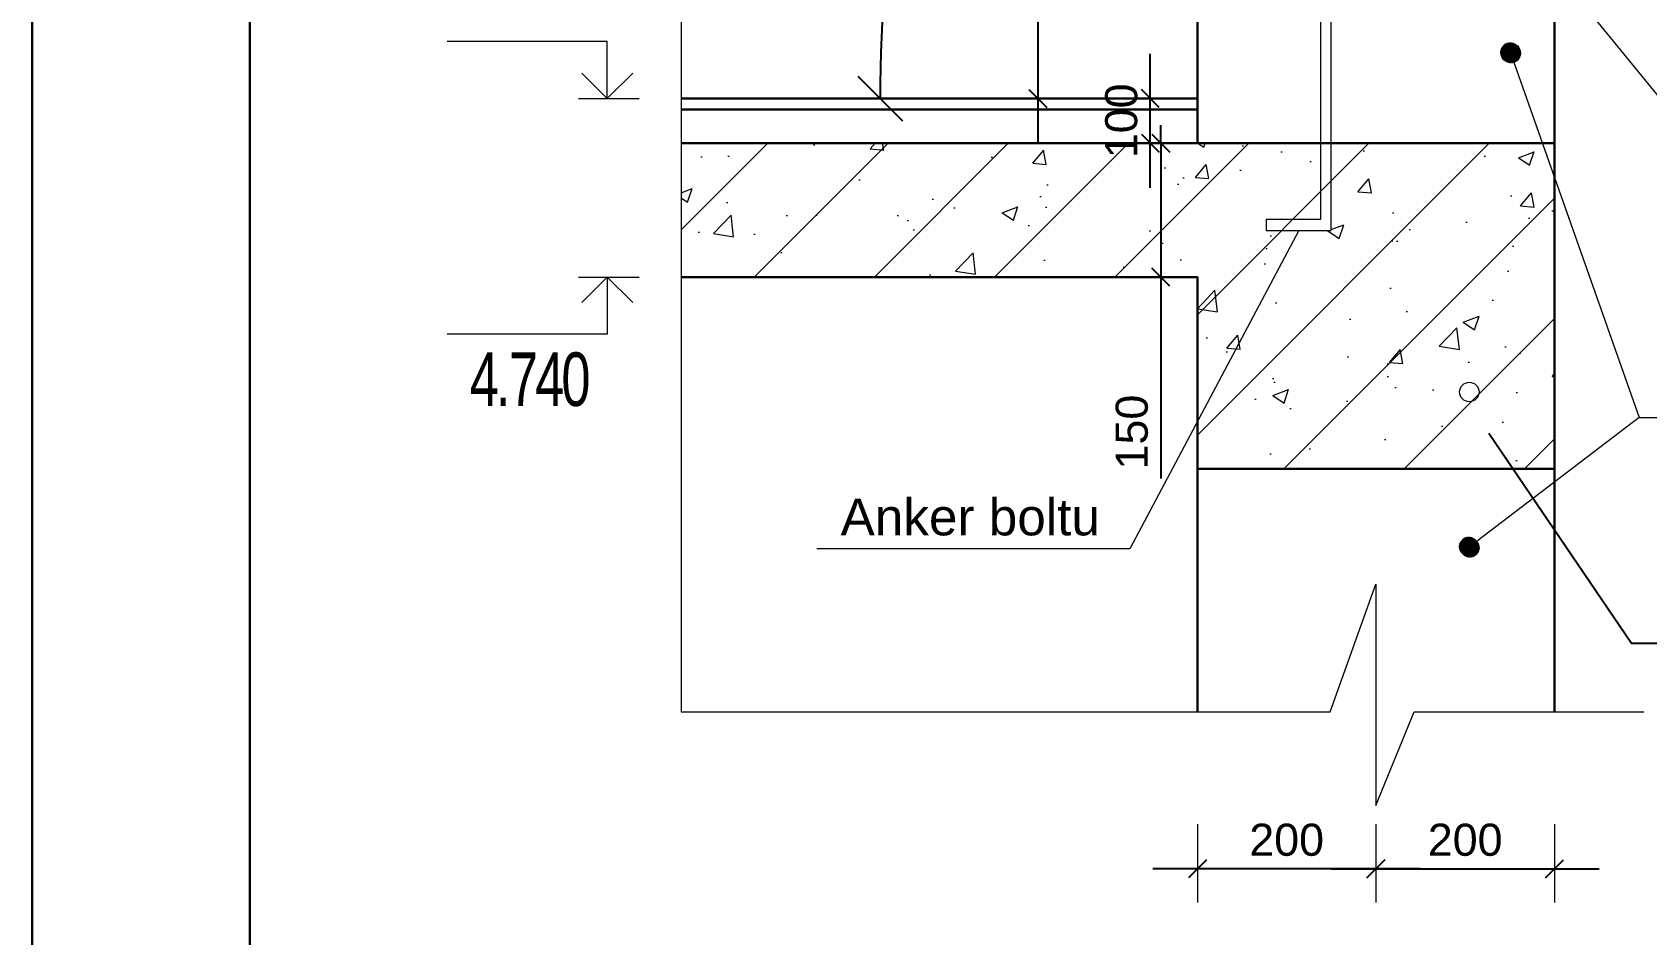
# Model space of a CAD drawing. Header units: millimetres. Extents: x 120281 to 1416367021, y -641565767 to 918373.
# Drawn here: x 1183144 to 1190379, y 689053 to 693093 of the extents above; entities that cross this region are included whole.
import ezdxf

# ---------------------------------------------------------------- set-up
doc = ezdxf.new("R2010")
doc.units = ezdxf.units.MM
for name, color, linetype, lineweight in [('Künc ştampının yazısı', 7, 'Continuous', 13), ('Sutunun beton shtrixi', 7, 'Continuous', 13), ('Sutunun metal shtrixi', 7, 'Continuous', 9), ('Xarici razm.-2', 7, 'Continuous', 15), ('Yazı-3', 7, 'Continuous', 15), ('Şaquli səviyyə rəqəminin işarəsi', 7, 'Continuous', 13), ('размер', 90, 'Continuous', 40)]:
    doc.layers.add(name, color=color, linetype=linetype, lineweight=lineweight)
doc.styles.add('ISO', font='isocp.shx', dxfattribs={"height": 175, "bigfont": 'bigfont.shx'})
doc.styles.add('Segoe UI Light', font='segoeuil.ttf', dxfattribs={"width": 0.7})
doc.styles.add('Times New  Roman', font='times.ttf')
doc.dimstyles.new('Aec_Arch_M', dxfattribs={"dimscale": 100, "dimtxt": 1.75, "dimasz": 1.75, "dimexe": 1.249, "dimexo": 0.625, "dimtad": 1, "dimdec": 0, "dimrnd": 1, "dimzin": 1, "dimdsep": 46, "dimtxsty": 'ISO', "dimblk": 'OBLIQUE', "dimcen": -0.175, "dimdle": 0.0005, "dimclrt": 256, "dimadec": 0, "dimazin": 0, "dimtfac": 175, "dimtdec": 0, "dimtix": 1, "dimtmove": 0, "dimatfit": 0, "dimldrblk": 'OBLIQUE', "dimfxl": 1, "dimtolj": 2, "dimlwe": 0, "dimarcsym": 0})

# ---------------------------------------------------------------- blocks, each defined once
blk = doc.blocks.new('vvvvgf')
at = {"color": 7, "lineweight": 13}
for p, q in [((-31814.5, -176212.7), (-31814.5, -176202.7)), ((-31802.5, -176212.7), (-31802.5, -176202.7))]:
    blk.add_line(p, q, dxfattribs=at)
blk.add_lwpolyline([(-31802.5, -176212.7), (-31795.5, -176212.7), (-31795.5, -176202.7), (-31808.5, -176202.7), (-31821.5, -176202.7), (-31821.5, -176212.7), (-31814.5, -176212.7)], dxfattribs=at)
blk.add_lwpolyline([(-31802.5, -176212.7), (-31802.5, -176802.7), (-31741.7, -176802.7), (-31741.7, -176814.7), (-31814.5, -176814.7), (-31814.5, -176212.7)], close=True, dxfattribs=at)
blk = doc.blocks.new('_Oblique')
at = {"color": 0, "linetype": 'ByBlock', "lineweight": -2}
blk.add_line((-0.5, -0.5), (0.5, 0.5), dxfattribs=at)
blk = doc.blocks.new('*D727')
at = {"layer": 'Defpoints', "color": 0, "lineweight": 53, "ltscale": 0.5, "transparency": 16777216}
for p in [(1188365.6, 689547.3), (1189165.6, 689547.3), (1188365.6, 689347.3)]:
    blk.add_point(p, dxfattribs=at)
at = {"layer": 'Xarici razm.-2', "color": 0, "lineweight": 9, "ltscale": 0.5, "transparency": 16777216}
for p, q in [((1188365.6, 689546.7), (1188365.6, 689197.3)), ((1189165.6, 689546.7), (1189165.6, 689197.3))]:
    blk.add_line(p, q, dxfattribs=at)
at = {"layer": 'Xarici razm.-2', "color": 0, "lineweight": -2, "ltscale": 0.5, "transparency": 16777216}
blk.add_line((1189365.6, 689347.3), (1188165.6, 689347.3), dxfattribs=at)
at = {"layer": 'Xarici razm.-2', "color": 0, "lineweight": -2, "ltscale": 0.5, "transparency": 16777216, "xscale": 80, "yscale": 80, "zscale": 80, "rotation": 180}
blk.add_blockref('_Oblique', (1188365.6, 689347.3), dxfattribs=at)
at = {"layer": 'Xarici razm.-2', "color": 0, "lineweight": -2, "ltscale": 0.5, "transparency": 16777216, "xscale": 80, "yscale": 80, "zscale": 80}
blk.add_blockref('_Oblique', (1189165.6, 689347.3), dxfattribs=at)
at = {"layer": 'Xarici razm.-2', "ltscale": 0.5, "transparency": 16777216, "insert": (1188765.6, 689476.7), "char_height": 300, "attachment_point": 5, "style": 'Times New  Roman'}
blk.add_mtext('\\A2;{\\fArial|b0|i0|c204|p34;\\H0.47917x;200}', dxfattribs=at)
blk = doc.blocks.new('*D728')
at = {"layer": 'Defpoints', "color": 0, "lineweight": 53, "ltscale": 0.5, "transparency": 16777216}
for p in [(1189165.6, 689547.3), (1189965.6, 689547.3), (1189965.6, 689347.3)]:
    blk.add_point(p, dxfattribs=at)
at = {"layer": 'Xarici razm.-2', "color": 0, "lineweight": 9, "ltscale": 0.5, "transparency": 16777216}
for p, q in [((1189165.6, 689546.7), (1189165.6, 689197.3)), ((1189965.6, 689546.7), (1189965.6, 689197.3))]:
    blk.add_line(p, q, dxfattribs=at)
at = {"layer": 'Xarici razm.-2', "color": 0, "lineweight": -2, "ltscale": 0.5, "transparency": 16777216}
blk.add_line((1188965.6, 689347.3), (1190165.6, 689347.3), dxfattribs=at)
at = {"layer": 'Xarici razm.-2', "color": 0, "lineweight": -2, "ltscale": 0.5, "transparency": 16777216, "xscale": 80, "yscale": 80, "zscale": 80, "rotation": 180}
blk.add_blockref('_Oblique', (1189165.6, 689347.3), dxfattribs=at)
at = {"layer": 'Xarici razm.-2', "color": 0, "lineweight": -2, "ltscale": 0.5, "transparency": 16777216, "xscale": 80, "yscale": 80, "zscale": 80}
blk.add_blockref('_Oblique', (1189965.6, 689347.3), dxfattribs=at)
at = {"layer": 'Xarici razm.-2', "ltscale": 0.5, "transparency": 16777216, "insert": (1189565.6, 689476.7), "char_height": 300, "attachment_point": 5, "style": 'Times New  Roman'}
blk.add_mtext('\\A2;{\\fArial|b0|i0|c204|p34;\\H0.47917x;200}', dxfattribs=at)
blk = doc.blocks.new('*D732')
at = {"layer": 'Defpoints', "color": 0, "lineweight": 53, "ltscale": 0.5, "transparency": 16777216}
for p in [(1187850.3, 694197), (1187650.3, 692797), (1187850.3, 692797)]:
    blk.add_point(p, dxfattribs=at)
at = {"layer": 'Xarici razm.-2', "color": 0, "lineweight": -2, "ltscale": 0.5, "transparency": 16777216}
blk.add_line((1187650.3, 694397), (1187650.3, 692597), dxfattribs=at)
at = {"layer": 'Xarici razm.-2', "color": 0, "lineweight": 9, "ltscale": 0.5, "transparency": 16777216}
for p, q in [((1187849.7, 694197), (1187500.3, 694197)), ((1187849.7, 692797), (1187500.3, 692797))]:
    blk.add_line(p, q, dxfattribs=at)
at = {"layer": 'Xarici razm.-2', "color": 0, "lineweight": -2, "ltscale": 0.5, "transparency": 16777216, "xscale": 80, "yscale": 80, "zscale": 80}
for p, rotation in [((1187650.3, 694197), 90), ((1187650.3, 692797), 270)]:
    blk.add_blockref('_Oblique', p, dxfattribs=dict(at, rotation=rotation))
at = {"layer": 'Xarici razm.-2', "ltscale": 0.5, "transparency": 16777216, "insert": (1187520.9, 693397), "char_height": 300, "attachment_point": 5, "rotation": 90, "style": 'Times New  Roman'}
blk.add_mtext('\\A2;{\\fArial|b0|i0|c0|p34;\\H0.47917x;400}', dxfattribs=at)
blk = doc.blocks.new('*D806')
at = {"layer": 'Defpoints', "color": 0, "lineweight": 53, "ltscale": 0.5, "transparency": 16777216}
for p in [(1186052.5, 695410.8), (1188765.6, 694423.3), (1187113.6, 694247.5), (1186052.5, 692797), (1188365.6, 692797)]:
    blk.add_point(p, dxfattribs=at)
at = {"layer": 'Xarici razm.-2', "color": 0, "lineweight": -2, "ltscale": 0.5, "transparency": 16777216}
blk.add_arc((1193233.9, 692797), 6289.8, 160, 180, dxfattribs=at)
at = {"layer": 'Xarici razm.-2', "color": 0, "lineweight": -2, "ltscale": 0.5, "transparency": 16777216, "xscale": 200, "yscale": 200, "zscale": 200}
for p, rotation in [((1187323.4, 694948.2), 69.99999999999686), ((1186944.1, 692797), 269.9999999999998)]:
    blk.add_blockref('_Oblique', p, dxfattribs=dict(at, rotation=rotation))
at = {"layer": 'Xarici razm.-2', "ltscale": 0.5, "transparency": 16777216, "insert": (1186874.3, 693918.4), "char_height": 470, "attachment_point": 5, "rotation": 80, "style": 'Times New  Roman'}
blk.add_mtext('\\A2;{\\H0.46809x;20°}', dxfattribs=at)
blk = doc.blocks.new('*D733')
at = {"layer": 'Defpoints', "color": 0, "lineweight": 53, "ltscale": 0.5, "transparency": 16777216}
for p in [(1187850.3, 692597), (1188201.6, 692597), (1187850.3, 691997)]:
    blk.add_point(p, dxfattribs=at)
at = {"layer": 'Xarici razm.-2', "color": 0, "lineweight": -2, "ltscale": 0.5, "transparency": 16777216}
for p, q in [((1188201.6, 692597), (1188201.6, 692677)), ((1188201.6, 692597), (1188201.6, 691997)), ((1188201.6, 691997), (1188201.6, 691095.4))]:
    blk.add_line(p, q, dxfattribs=at)
at = {"layer": 'Xarici razm.-2', "color": 0, "lineweight": 9, "ltscale": 0.5, "transparency": 16777216}
for p, q in [((1187850.9, 692597), (1188351.6, 692597)), ((1187850.9, 691997), (1188351.6, 691997))]:
    blk.add_line(p, q, dxfattribs=at)
at = {"layer": 'Xarici razm.-2', "color": 0, "lineweight": -2, "ltscale": 0.5, "transparency": 16777216, "xscale": 80, "yscale": 80, "zscale": 80}
for p, rotation in [((1188201.6, 692597), 270), ((1188201.6, 691997), 90)]:
    blk.add_blockref('_Oblique', p, dxfattribs=dict(at, rotation=rotation))
at = {"layer": 'Xarici razm.-2', "ltscale": 0.5, "transparency": 16777216, "insert": (1188072.2, 691303.2), "char_height": 300, "attachment_point": 5, "rotation": 90, "style": 'Times New  Roman'}
blk.add_mtext('\\A2;{\\fArial|b0|i0|c204|p34;\\H0.47917x;150}', dxfattribs=at)
blk = doc.blocks.new('*D737')
at = {"layer": 'Defpoints', "color": 0, "lineweight": 53, "ltscale": 0.5, "transparency": 16777216}
for p in [(1187850.3, 692797), (1188154.4, 692797), (1187850.3, 692597)]:
    blk.add_point(p, dxfattribs=at)
at = {"layer": 'Xarici razm.-2', "color": 0, "lineweight": -2, "ltscale": 0.5, "transparency": 16777216}
blk.add_line((1188154.4, 692397), (1188154.4, 692997), dxfattribs=at)
at = {"layer": 'Xarici razm.-2', "color": 0, "lineweight": 9, "ltscale": 0.5, "transparency": 16777216}
for p, q in [((1187850.9, 692797), (1188304.4, 692797)), ((1187850.9, 692597), (1188304.4, 692597))]:
    blk.add_line(p, q, dxfattribs=at)
at = {"layer": 'Xarici razm.-2', "color": 0, "lineweight": -2, "ltscale": 0.5, "transparency": 16777216, "xscale": 80, "yscale": 80, "zscale": 80}
for p, rotation in [((1188154.4, 692797), 90), ((1188154.4, 692597), 270)]:
    blk.add_blockref('_Oblique', p, dxfattribs=dict(at, rotation=rotation))
at = {"layer": 'Xarici razm.-2', "ltscale": 0.5, "transparency": 16777216, "insert": (1188025, 692697), "char_height": 300, "attachment_point": 5, "rotation": 90, "style": 'Times New  Roman'}
blk.add_mtext('\\A2;{\\fArial|b0|i0|c238|p34;\\H0.47917x;100}', dxfattribs=at)

msp = doc.modelspace()

# ---------------------------------------------------------------- hatches: boundary and pattern name
at = {"lineweight": 30}
h = msp.add_hatch(dxfattribs=at)
h.set_pattern_fill('ANSI31', scale=0.5)
h.set_pattern_definition([(45, (1291009.7065, 867551.5926), (-1.122532015, 1.122532015), [])])
edge = h.paths.add_edge_path()
edge.add_arc((1189769.50426, 693001.63191), 43.62399, 0, 360)
h = msp.add_hatch(dxfattribs=at)
h.set_pattern_fill('ANSI31', scale=0.5)
h.set_pattern_definition([(45, (1290824.3842, 865337.8726), (-1.122532015, 1.122532015), [])])
edge = h.paths.add_edge_path()
edge.add_arc((1189584.18195, 690787.91189), 43.62399, 0, 360)
at = {"layer": 'Sutunun beton shtrixi', "ltscale": 10}
h = msp.add_hatch(dxfattribs=at)
h.set_pattern_fill('AR-CONC', color=256, scale=4, angle=360, style=0)
h.set_pattern_definition([(50, (1445636.6, 1042873), (728.7387, -63.75634), [76.2, -838.2]), (355, (1445636.6, 1042873), (-140.9737, 764.2274), [60.96, -670.5623]), (100.45144, (1445697.3, 1042867.66), (587.765, 700.471), [64.76, -712.361]), (46.1842, (1445636.6, 1043076.2), (1084.3162, -168.1693), [114.3, -1257.3]), (96.63556, (1445727, 1043062.2), (949.6165, 989.7045), [97.14, -1068.5424]), (351.18415, (1445636.6, 1043076.2), (949.6165, 989.7045), [91.44, -1005.839]), (21, (1445738.2, 1043025.4), (606.4576, -409.0608), [76.2, -838.2]), (326, (1445738.2, 1043025.4), (247.2081, 736.7519), [60.96, -670.56]), (71.45144, (1445788.74, 1042991.3), (853.6657, 327.6911), [64.76, -712.3598]), (37.5, (1445636.6, 1042872.97), (12.35441, 338.22016), [0, -662.432, 0, -680.72, 0, -673.1]), (7.5, (1445636.6, 1042872.97), (267.27865, 400.7223), [0, -388.112, 0, -647.192, 0, -256.54]), (327.5, (1445410.03, 1042872.97), (542.36238, -22.91498), [0, -254, 0, -792.48, 0, -1051.56]), (317.5, (1445308.43, 1042872.97), (592.5167, 101.70596), [0, -330.2, 0, -526.288, 0, -746.76])])
h.paths.add_polyline_path([(1189965.56791, 692597.00524), (1188965.56791, 692597.00524), (1188965.56791, 692206.30954), (1188674.40767, 692206.30954), (1188674.40767, 692254.30954), (1188917.56791, 692254.30954), (1188917.56791, 692597.00524), (1188365.56791, 692597.00524), (1186052.46355, 692597.00524), (1186052.46355, 691997.00524), (1188365.56791, 691997.00524), (1188365.56791, 691138.51584), (1189965.56791, 691138.51584)])
at = {"layer": 'Sutunun metal shtrixi'}
h = msp.add_hatch(dxfattribs=at)
h.set_pattern_fill('ANSI31', color=256, scale=120, angle=360, style=0)
h.set_pattern_definition([(45, (1282984.14, 866191.6), (-269.4077, 269.4077), [])])
h.paths.add_polyline_path([(1186052.46355, 691997.00524), (1186052.46355, 692597.00524), (1189965.56791, 692597.00524), (1189965.56791, 691138.51584), (1188365.56791, 691138.51584), (1188365.56791, 691997.00524)])

# ---------------------------------------------------------------- linework, layer by layer
at = {"color": 7, "lineweight": 30}
for p, q in [((1186052.46355, 692797.00524), (1188365.56791, 692797.00524)), ((1186052.46355, 692747.00524), (1188365.56791, 692747.00524))]:
    msp.add_line(p, q, dxfattribs=at)
at = {"color": 7, "lineweight": 13}
msp.add_line((1190345.69735, 691368.89644), (1191690.59395, 691368.89644), dxfattribs=at)
at = {"color": 7, "lineweight": 20}
msp.add_lwpolyline([(1186052.46355, 696475.007), (1186052.46355, 694149.59718), (1185519.48645, 693902.3789), (1186558.65181, 693902.3789), (1186052.46355, 693680.68441), (1186052.46355, 690050.87845), (1188960.91362, 690050.87845), (1189165.60676, 690621.43247), (1189165.60676, 689630.76147), (1189337.42676, 690050.87845), (1190366.5619, 690050.87845)], dxfattribs=at)
at = {"color": 7, "lineweight": 13}
for points in [[(1189263.7331, 694234.92724), (1190563.8918, 692644.99387), (1191389.86502, 692644.99387)], [(1189769.50426, 693001.63191), (1190345.69735, 691368.89644), (1189584.18195, 690787.91189)], [(1188819.98779, 692206.30954), (1188063.21844, 690780.63669), (1186660.23684, 690780.63669)]]:
    msp.add_lwpolyline(points, dxfattribs=at)
at = {"color": 7, "lineweight": 30}
for points in [[(1189965.56791, 694197.00524), (1189965.56791, 694197.00524), (1188365.56791, 694197.00524), (1188365.56791, 692597.00524), (1189965.56791, 692597.00524), (1189965.56791, 692597.00524), (1189965.56791, 693397.00524), (1189965.56791, 693397.00524), (1189965.56791, 694197.00524), (1189965.56791, 694197.00524)], [(1186052.46355, 692597.00524), (1189965.56791, 692597.00524), (1189965.56791, 691138.51584), (1188365.56791, 691138.51584), (1188365.56791, 691997.00524), (1186052.46355, 691997.00524)], [(1188365.56791, 690050.87845), (1188365.56791, 691138.51584), (1189965.56791, 691138.51584), (1189965.56791, 690050.87845)]]:
    msp.add_lwpolyline(points, dxfattribs=at)
msp.add_lwpolyline([(1189671.25674, 691298.94747), (1190311.10426, 690357.80248), (1191911.71242, 690357.80248)])
at = {"color": 7, "lineweight": 13}
for centre in [(1189769.50426, 693001.63191), (1189584.18195, 691482.73348)]:
    msp.add_circle(centre, 43.62399, dxfattribs=at)
at = {"layer": 'Şaquli səviyyə rəqəminin işarəsi'}
for p, q in [((1185720.85466, 692797.00524), (1185606.84702, 692911.01288)), ((1185720.85466, 692797.00524), (1185834.8623, 692911.01288)), ((1185720.85466, 691997.00524), (1185606.84702, 691882.9976)), ((1185720.85466, 691997.00524), (1185834.8623, 691882.9976))]:
    msp.add_line(p, q, dxfattribs=at)
for points in [[(1185720.85466, 692797.00524), (1185720.85466, 693052.78876), (1185003.85174, 693052.78876)], [(1185591.40275, 692797.00524), (1185863.54961, 692797.00524)], [(1185720.85466, 691997.00524), (1185720.85466, 691741.22171), (1185003.85174, 691741.22171)], [(1185591.40275, 691997.00524), (1185863.54961, 691997.00524)]]:
    msp.add_lwpolyline(points, dxfattribs=at)
at = {"layer": 'размер', "color": 0, "lineweight": 30}
for points in [[(1183143.96975, 698287.72737), (1203619.80395, 698287.72737), (1203619.80395, 683808.38746), (1183143.96975, 683808.38746)], [(1184119.00947, 698043.96744), (1203376.04402, 698043.96744), (1203376.04402, 684052.1474), (1184119.00947, 684052.1474)]]:
    msp.add_lwpolyline(points, close=True, dxfattribs=at)

# ---------------------------------------------------------------- block references
at = {"color": 2, "lineweight": 30, "xscale": -4, "yscale": 4, "zscale": 4}
msp.add_blockref('vvvvgf', (1061707.4591, 1399465.21734), dxfattribs=at)

# ---------------------------------------------------------------- texts
at = {"layer": 'Künc ştampının yazısı', "insert": (1187347.64098, 690921.77942), "char_height": 164.5034347, "attachment_point": 5, "style": 'Segoe UI Light'}
msp.add_mtext('{\\fArial|b0|i0|c0|p34;\\W1;Anker boltu}', dxfattribs=at)
at = {"layer": 'Yazı-3', "insert": (1185368.35322, 691538.33583), "char_height": 240, "attachment_point": 5, "style": 'Segoe UI Light'}
msp.add_mtext('{\\fArial|b0|i0|c238|p34;\\T0.9;4\\fArial|b0|i0|c0|p34;.\\fArial|b0|i0|c238|p34;74\\fArial|b0|i0|c0|p34;0}', dxfattribs=at)

# ---------------------------------------------------------------- dimensions: what is measured, and where the dimension line sits
at = {"layer": 'Xarici razm.-2', "ltscale": 0.5}
dim = msp.add_angular_dim_2l(base=(1187113.63724, 694247.53083), line1=((1186052.46355, 692797.00524), (1188365.56791, 692797.00524)), line2=((1188765.56791, 694423.34), (1186052.46355, 695410.82923)), text='{\\H0.46809x;<>}', dimstyle='Aec_Arch_M', override={"dimscale": 1, "dimtxt": 470, "dimasz": 200, "dimexe": 150, "dimgap": 56, "dimlfac": 0.25, "dimtxsty": 'Times New  Roman', "dimdle": 200, "dimfxl": 100, "dimlwe": 9}, dxfattribs=at)
dim.commit()
dim.dimension.update_dxf_attribs({"geometry": '*D806', "text_midpoint": (1186874.29746, 693918.37227)})
for base, p1, p2, angle, text, picture, middle in [((1187650.29962, 692797.00524), (1187850.29962, 694197.00524), (1187850.29962, 692797.00524), 90, '{\\fArial|b0|i0|c0|p34;\\H0.47917x;400}', '*D732', (1187650.29962, 693397.00524)), ((1188154.36348, 692797.00524), (1187850.29962, 692597.00524), (1187850.29962, 692797.00524), 270, '{\\fArial|b0|i0|c238|p34;\\H0.47917x;100}', '*D737', (1188154.36348, 692697.00524)), ((1188201.64447, 692597.00524), (1187850.29962, 691997.00524), (1187850.29962, 692597.00524), 270, '{\\fArial|b0|i0|c204|p34;\\H0.47917x;<>}', '*D733', (1188201.64447, 691303.19833)), ((1189965.56791, 689347.29681), (1189165.56791, 689547.29681), (1189965.56791, 689547.29681), 180, '{\\fArial|b0|i0|c204|p34;\\H0.47917x;<>}', '*D728', (1189565.56791, 689347.29681))]:
    dim = msp.add_linear_dim(base=base, p1=p1, p2=p2, angle=angle, text=text, dimstyle='Aec_Arch_M', override={"dimscale": 1, "dimtxt": 300, "dimasz": 80, "dimexe": 150, "dimgap": 56, "dimlfac": 0.25, "dimtxsty": 'Times New  Roman', "dimdle": 200, "dimfxl": 100, "dimlwe": 9}, dxfattribs=at)
    dim.commit()
    dim.dimension.update_dxf_attribs({"geometry": picture, "text_midpoint": middle, "dimtype": 160})
dim = msp.add_linear_dim(base=(1188365.56791, 689347.29681), p1=(1189165.56791, 689547.29681), p2=(1188365.56791, 689547.29681), text='{\\fArial|b0|i0|c204|p34;\\H0.47917x;<>}', dimstyle='Aec_Arch_M', override={"dimscale": 1, "dimtxt": 300, "dimasz": 80, "dimexe": 150, "dimgap": 56, "dimlfac": 0.25, "dimtxsty": 'Times New  Roman', "dimdle": 200, "dimfxl": 100, "dimlwe": 9}, dxfattribs=at)
dim.commit()
dim.dimension.update_dxf_attribs({"geometry": '*D727', "text_midpoint": (1188765.56791, 689347.29681), "dimtype": 160})

doc.saveas('drawing.dxf')
